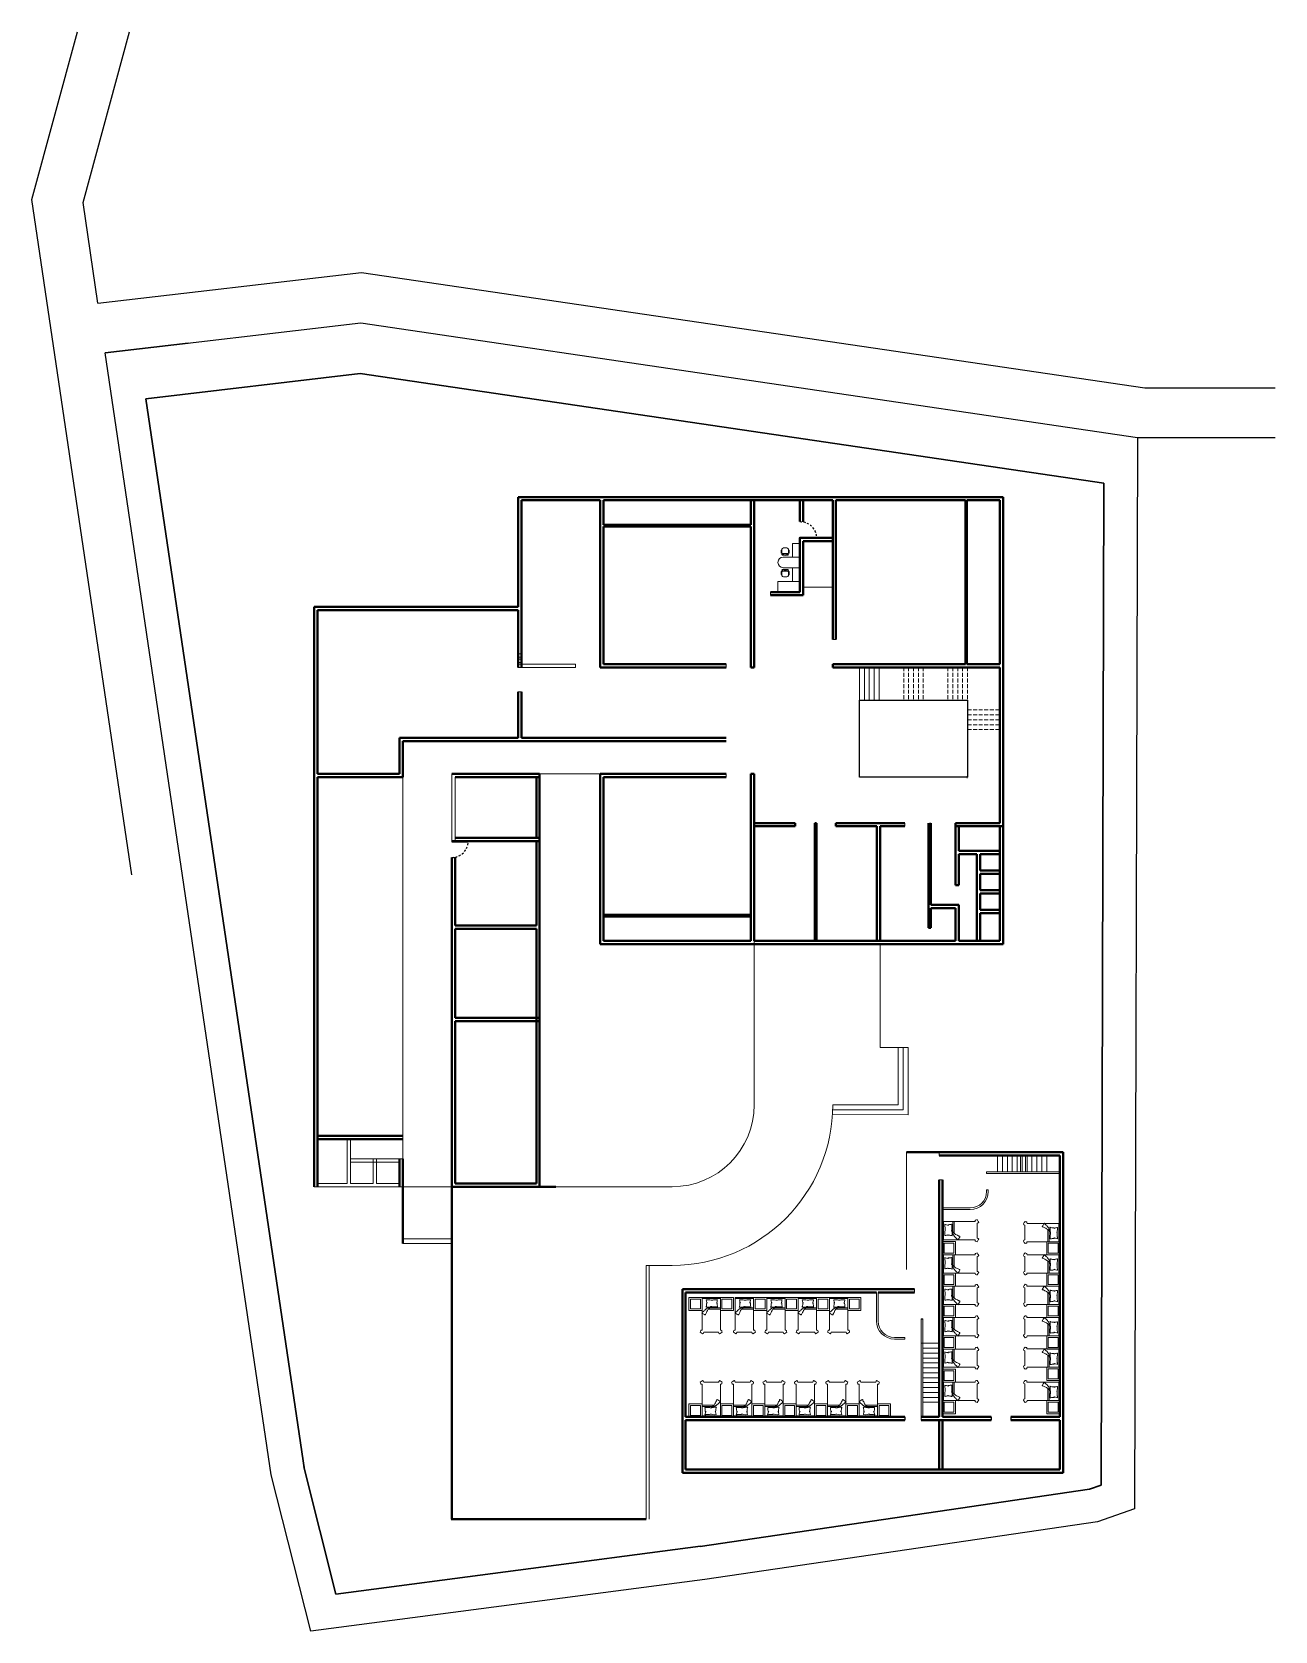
# Model space of a CAD drawing. Header units: inches. Extents: x 13 to 232, y 4 to 257.
# Drawn here: x 13.1 to 89, y 159.6 to 257.2 of the extents above; entities that cross this region are included whole.
import ezdxf

# ---------------------------------------------------------------- set-up
doc = ezdxf.new("R2010")
doc.units = ezdxf.units.IN
doc.header["$MEASUREMENT"] = 0
doc.linetypes.add('ACAD_ISO02W100', pattern=[15, 12, -3])
for name, color, linetype, lineweight in [('furniture', 220, 'Continuous', 13), ('interiors', 133, 'Continuous', 13), ('JO_ DOOR LINE', 50, 'Continuous', 18), ('JO_SECTION LINE', 7, 'Continuous', 40), ('section line', 104, 'Continuous', 40), ('setback', 4, 'Continuous', 30)]:
    doc.layers.add(name, color=color, linetype=linetype, lineweight=lineweight)

# ---------------------------------------------------------------- blocks, each defined once
blk = doc.blocks.new('door 100cm')
at = {"linetype": 'ByBlock', "lineweight": -3}
blk.add_line((4284.8, 6341.1), (4289.8, 6341.1), dxfattribs=at)
at = {"layer": 'JO_ DOOR LINE', "lineweight": -3}
for p, q in [((4284.8, 6341.1), (4284.8, 6441.1)), ((4289.8, 6341.1), (4289.8, 6441.1))]:
    blk.add_line(p, q, dxfattribs=at)
at = {"layer": 'JO_ DOOR LINE', "linetype": 'ACAD_ISO02W100', "lineweight": -3}
blk.add_arc((4284.8, 6341.1), 100, 0, 90, dxfattribs=at)
blk = doc.blocks.new('A$C89509515')
at = {"layer": 'JO_SECTION LINE', "lineweight": -2}
blk.add_blockref('door 100cm', (-4284.8, -6341.1), dxfattribs=at)
blk = doc.blocks.new('sidetable')
at = {"layer": 'furniture'}
for points in [[(-37.824, -86.501), (-37.024, -86.501), (-37.024, -87.301), (-37.824, -87.301)], [(-37.724, -86.601), (-37.124, -86.601), (-37.124, -87.201), (-37.724, -87.201)]]:
    blk.add_lwpolyline(points, close=True, dxfattribs=at)
blk = doc.blocks.new('single bed')
at = {"layer": 'furniture'}
for p, q in [((3736.554, 1456.282), (3737.319, 1456.282)), ((3736.587, 1456.196), (3737.319, 1456.196))]:
    blk.add_line(p, q, dxfattribs=at)
for points in [[(3736.681, 1456.282), (3736.554, 1456.282), (3736.495, 1456.245), (3736.467, 1456.228), (3736.447, 1456.214), (3736.433, 1456.2), (3736.41, 1456.186), (3736.388, 1456.169), (3736.363, 1456.149), (3736.334, 1456.121), (3736.306, 1456.09), (3736.286, 1456.07), (3736.247, 1456.031), (3736.23, 1456.017), (3736.219, 1456.006), (3736.199, 1455.994), (3736.199, 1455.989), (3736.191, 1455.98), (3736.21, 1455.969), (3736.239, 1455.949), (3736.303, 1455.907), (3736.346, 1455.882), (3736.371, 1455.865), (3736.396, 1455.851), (3736.396, 1455.851), (3736.416, 1455.873), (3736.433, 1455.927), (3736.478, 1456.006), (3736.501, 1456.062), (3736.529, 1456.115), (3736.585, 1456.194), (3736.616, 1456.231), (3736.639, 1456.251), (3736.664, 1456.27), (3736.68, 1456.281)], [(3737.319, 1456.921), (3736.201, 1456.921), (3736.201, 1454.926)], [(3737.287, 1456.857), (3736.233, 1456.857)], [(3736.821, 1456.356), (3736.797, 1456.354), (3736.764, 1456.348), (3736.728, 1456.342), (3736.698, 1456.338), (3736.662, 1456.335), (3736.612, 1456.333), (3736.559, 1456.329), (3736.51, 1456.327), (3736.476, 1456.325), (3736.449, 1456.323), (3736.443, 1456.325), (3736.46, 1456.359), (3736.464, 1456.378), (3736.474, 1456.426), (3736.481, 1456.469), (3736.483, 1456.502), (3736.483, 1456.549), (3736.487, 1456.581), (3736.491, 1456.604), (3736.493, 1456.612)], [(3736.801, 1456.755), (3736.683, 1456.769), (3736.574, 1456.782), (3736.456, 1456.778), (3736.456, 1456.751), (3736.474, 1456.705), (3736.478, 1456.664), (3736.488, 1456.628), (3736.497, 1456.601), (3736.506, 1456.587), (3736.51, 1456.569)], [(3737.103, 1456.621), (3737.12, 1456.572), (3737.122, 1456.555), (3737.122, 1456.542), (3737.131, 1456.496), (3737.135, 1456.456), (3737.137, 1456.416), (3737.146, 1456.367), (3737.141, 1456.352), (3737.138, 1456.333), (3737.097, 1456.34), (3737.047, 1456.338), (3737.013, 1456.34), (3736.914, 1456.34), (3736.886, 1456.346), (3736.861, 1456.348), (3736.837, 1456.352), (3736.808, 1456.354), (3736.772, 1456.357), (3736.743, 1456.361), (3736.719, 1456.361)], [(3736.751, 1456.751), (3736.824, 1456.755), (3736.856, 1456.76), (3736.897, 1456.764), (3736.942, 1456.764), (3737.019, 1456.769), (3737.051, 1456.773), (3737.083, 1456.778), (3737.115, 1456.782), (3737.147, 1456.782), (3737.133, 1456.737), (3737.115, 1456.669), (3737.097, 1456.601), (3737.092, 1456.578), (3737.083, 1456.56)], [(3737.319, 1454.926), (3737.319, 1456.921)], [(3736.201, 1454.926), (3736.17, 1454.915), (3736.146, 1454.915), (3736.118, 1454.901), (3736.1, 1454.839), (3736.087, 1454.802), (3736.154, 1454.754), (3736.191, 1454.732), (3736.198, 1454.725), (3736.236, 1454.7), (3736.283, 1454.735), (3736.304, 1454.788), (3736.309, 1454.793)], [(3736.309, 1454.793), (3737.211, 1454.793)], [(3737.319, 1454.926), (3737.349, 1454.915), (3737.374, 1454.915), (3737.402, 1454.901), (3737.42, 1454.839), (3737.432, 1454.802), (3737.365, 1454.754), (3737.328, 1454.732), (3737.321, 1454.725), (3737.284, 1454.7), (3737.236, 1454.735), (3737.215, 1454.788), (3737.211, 1454.793)]]:
    blk.add_lwpolyline(points, dxfattribs=at)
for centre, start, end in [((3736.233, 1456.889), 180, 270), ((3737.287, 1456.889), 270, 0)]:
    blk.add_arc(centre, 0.032, start, end, dxfattribs=at)
blk = doc.blocks.new('bed with table(single)')
at = {"layer": 'interiors'}
blk.add_blockref('sidetable', (116.08, 109.519), dxfattribs=at)
at = {"layer": 'section line', "rotation": 90}
blk.add_blockref('single bed', (1535.177, -3715.101), dxfattribs=at)
blk = doc.blocks.new('CH3')
for p, q in [((-259, 349), (-259, 141)), ((-218, 349), (-259, 349)), ((-218, 142), (-218, 349)), ((-218, 89), (-218, 163)), ((259, 350), (218, 350)), ((218, 350), (218, 142)), ((218, 87), (218, 162)), ((259, 142), (259, 350))]:
    blk.add_line(p, q)
at = {"linetype": 'Continuous'}
for p, q in [((-218, 141), (-259, 141)), ((259, 142), (218, 142))]:
    blk.add_line(p, q, dxfattribs=at)
for centre, radius, start, end in [((-163, 416), 55.3, 99.89884, 279.75221), ((-111, 115), 111, 193.25658, 265.9234), ((-166, 436), 35.2, 94.91276, 274.91276), ((0, -348), 836, 78.08993, 101.91007), ((-4, -349), 766, 78.01124, 101.98876), ((18, -535), 913, 91.15667, 100.87136), ((0, 1666), 1666, 265.9234, 274.0766), ((-18, -535), 913, 79.12864, 88.84333), ((111, 115), 111, 274.0766, 345.83344), ((163, 416), 55.3, 260.24779, 80.10116), ((159, 437), 36.2, 265.08724, 70.32125)]:
    blk.add_arc(centre, radius, start, end, dxfattribs=at)
for centre, start, end in [((-181, 309), 90.72261, 132.8382), ((180, 309), 47.1618, 87.57171)]:
    blk.add_arc(centre, 54.9, start, end)

msp = doc.modelspace()

# ---------------------------------------------------------------- linework, layer by layer
for p, q in [((13.094, 246.977), (15.881, 257.208)), ((16.217, 246.791), (19.054, 257.208)), ((19.196, 205.755), (13.094, 246.977)), ((17.126, 240.645), (16.217, 246.791)), ((17.126, 240.645), (33.229, 242.536)), ((33.229, 242.536), (81.052, 235.486)), ((17.575, 237.615), (33.183, 239.448)), ((33.183, 239.448), (80.606, 232.458)), ((27.712, 169.136), (17.575, 237.615)), ((81.052, 235.486), (89.009, 235.486)), ((80.606, 232.458), (80.421, 167.061)), ((80.606, 232.458), (89.009, 232.458)), ((67.397, 178.668), (67.497, 178.668)), ((66.397, 172.67), (66.397, 172.47)), ((71.68, 172.67), (71.68, 172.47)), ((72.88, 172.67), (72.88, 172.47)), ((30.119, 159.605), (27.712, 169.136)), ((80.421, 167.061), (78.165, 166.279)), ((78.165, 166.279), (54.192, 162.753)), ((54.192, 162.753), (30.119, 159.605))]:
    msp.add_line(p, q)
msp.add_lwpolyline([(63.63, 216.423), (70.23, 216.423), (70.23, 211.723), (63.63, 211.721)], close=True)
at = {"layer": 'furniture'}
for p, q in [((59.951, 225.994), (59.997, 225.994)), ((59.951, 225.159), (58.976, 225.159)), ((58.976, 224.509), (59.951, 224.509)), ((59.951, 224.509), (59.951, 225.159)), ((59.951, 225.159), (59.997, 225.159)), ((59.951, 224.509), (59.951, 225.159)), ((59.997, 224.509), (59.951, 224.509)), ((59.997, 225.159), (59.997, 224.509))]:
    msp.add_line(p, q, dxfattribs=at)
for points in [[(59.533, 225.994), (59.951, 225.994), (59.951, 225.159), (59.533, 225.159)], [(59.533, 223.673), (59.951, 223.673), (59.951, 224.509), (59.533, 224.509)], [(59.951, 225.159), (59.951, 225.205), (59.997, 225.205), (59.997, 225.159)], [(59.951, 224.509), (59.951, 224.462), (59.997, 224.462), (59.997, 224.509)], [(58.651, 223.673), (58.651, 223.023), (59.951, 223.023), (59.951, 223.673)], [(59.997, 224.462), (59.951, 224.462), (59.951, 223.023), (59.997, 223.023)]]:
    msp.add_lwpolyline(points, close=True, dxfattribs=at)
msp.add_lwpolyline([(59.997, 225.994), (59.997, 225.205), (59.951, 225.205), (59.951, 225.994)], dxfattribs=at)
msp.add_arc((58.976, 224.834), 0.325, 90, 270, dxfattribs=at)
at = {"layer": 'interiors'}
for p, q in [((42.997, 228.623), (42.997, 224.623)), ((47.797, 228.623), (47.797, 223.623)), ((58.197, 223.023), (58.197, 222.823)), ((60.197, 223.323), (61.997, 223.323)), ((32.344, 222.116), (42.797, 222.116)), ((42.797, 219.243), (42.997, 219.243)), ((42.797, 219.043), (42.997, 219.043)), ((42.797, 218.923), (42.997, 218.923)), ((42.797, 218.723), (42.997, 218.723)), ((46.297, 218.623), (42.797, 218.623)), ((46.297, 218.423), (42.797, 218.423)), ((46.297, 218.423), (46.297, 218.623)), ((63.63, 218.423), (63.63, 216.423)), ((63.93, 218.423), (63.93, 216.423)), ((64.23, 218.423), (64.23, 216.423)), ((64.53, 218.423), (64.53, 216.423)), ((64.83, 218.423), (64.83, 216.423)), ((42.997, 216.923), (42.797, 216.923)), ((63.63, 216.423), (70.23, 216.423)), ((35.538, 211.923), (32.344, 211.923)), ((35.738, 211.923), (35.738, 186.923)), ((38.738, 207.823), (38.738, 211.923)), ((47.797, 211.923), (44.097, 211.923)), ((55.497, 211.923), (55.497, 211.723)), ((70.23, 211.923), (70.23, 211.723)), ((70.23, 211.923), (70.23, 211.723)), ((38.938, 207.823), (38.938, 211.723)), ((66.397, 208.923), (66.397, 208.723)), ((67.897, 208.923), (67.997, 208.923)), ((69.497, 208.923), (69.497, 208.723)), ((57.197, 201.723), (57.197, 201.523)), ((57.197, 201.523), (57.197, 191.723)), ((64.897, 201.523), (64.897, 195.223)), ((66.597, 195.223), (64.897, 195.223)), ((65.997, 195.223), (65.997, 191.717)), ((66.297, 195.223), (66.297, 191.417)), ((66.597, 195.223), (66.597, 191.116)), ((66.297, 191.418), (61.992, 191.423)), ((65.997, 191.719), (61.997, 191.723)), ((63.097, 191.723), (63.097, 191.721)), ((66.597, 191.118), (61.977, 191.123)), ((32.338, 186.923), (32.338, 189.623)), ((32.538, 186.923), (32.538, 189.623)), ((35.538, 188.423), (32.538, 188.423)), ((33.838, 188.423), (35.538, 188.423)), ((33.938, 186.923), (33.938, 188.423)), ((34.138, 186.923), (34.138, 188.423)), ((35.738, 188.423), (35.538, 188.423)), ((66.497, 188.839), (66.497, 181.667)), ((66.497, 188.839), (68.497, 188.839)), ((68.497, 188.839), (68.497, 188.639)), ((75.863, 188.639), (75.863, 187.639)), ((35.538, 188.223), (32.538, 188.223)), ((75.863, 187.639), (71.397, 187.639)), ((71.397, 187.539), (71.397, 187.639)), ((75.863, 187.539), (71.397, 187.539)), ((71.497, 187.539), (71.397, 187.539)), ((38.738, 186.723), (30.338, 186.723)), ((32.338, 186.923), (30.538, 186.923)), ((30.538, 186.923), (32.038, 186.923)), ((30.538, 186.923), (32.338, 186.923)), ((33.938, 186.923), (32.538, 186.923)), ((35.538, 186.923), (34.138, 186.923)), ((35.538, 186.723), (35.538, 187.149)), ((38.738, 186.849), (38.738, 183.849)), ((45.097, 186.723), (52.197, 186.723)), ((68.497, 187.139), (68.697, 187.139)), ((71.397, 186.431), (71.397, 186.535)), ((71.397, 186.535), (71.497, 186.535)), ((71.497, 186.431), (71.497, 186.535)), ((68.697, 185.431), (70.397, 185.431)), ((68.697, 185.431), (70.397, 185.431)), ((68.697, 184.731), (68.697, 185.331)), ((68.697, 185.331), (70.397, 185.331)), ((38.738, 183.549), (35.738, 183.549)), ((38.738, 183.249), (35.738, 183.249)), ((50.597, 181.923), (50.597, 166.424)), ((52.197, 181.923), (50.597, 181.923)), ((50.797, 181.923), (50.797, 166.424)), ((64.666, 180.268), (64.666, 178.526)), ((64.766, 180.268), (64.766, 178.526)), ((64.766, 180.268), (64.766, 178.526)), ((66.997, 180.468), (66.997, 180.268)), ((67.397, 177.168), (67.397, 178.668)), ((67.497, 177.168), (67.497, 178.668)), ((65.766, 177.526), (66.397, 177.526)), ((66.397, 177.526), (65.766, 177.526)), ((65.766, 177.426), (66.397, 177.426)), ((66.397, 177.426), (66.397, 177.526)), ((67.397, 172.47), (67.397, 177.168)), ((67.497, 172.67), (67.497, 177.168))]:
    msp.add_line(p, q, dxfattribs=at)
at = {"layer": 'interiors', "ltscale": 0.5}
for p, q in [((62.197, 220.123), (61.997, 220.123)), ((55.497, 218.623), (55.497, 218.423))]:
    msp.add_line(p, q, dxfattribs=at)
at = {"layer": 'interiors', "linetype": 'ACAD_ISO02W100', "ltscale": 0.02}
for p, q in [((66.33, 218.423), (66.33, 216.423)), ((66.63, 218.423), (66.63, 216.423)), ((66.93, 218.423), (66.93, 216.423)), ((67.23, 218.423), (67.23, 216.423)), ((67.53, 218.423), (67.53, 216.423)), ((69.03, 218.423), (69.03, 216.423)), ((69.33, 218.423), (69.33, 216.423)), ((69.63, 218.423), (69.63, 216.423)), ((69.93, 218.423), (69.93, 216.423)), ((70.23, 218.423), (70.23, 216.423)), ((70.23, 218.423), (70.23, 211.923)), ((70.23, 215.823), (72.197, 215.823)), ((70.23, 215.523), (72.197, 215.523)), ((70.23, 215.223), (72.197, 215.223)), ((70.23, 214.923), (72.197, 214.923)), ((70.23, 214.623), (72.197, 214.623))]:
    msp.add_line(p, q, dxfattribs=at)
at = {"layer": 'interiors', "linetype": 'ACAD_ISO02W100', "ltscale": 0.1}
for p, q in [((72.063, 187.639), (72.063, 188.639)), ((72.363, 187.639), (72.363, 188.639)), ((72.663, 187.639), (72.663, 188.639)), ((72.663, 187.639), (72.663, 188.639)), ((72.663, 187.639), (72.663, 188.639)), ((72.663, 187.639), (72.663, 188.639)), ((72.963, 187.639), (72.963, 188.639)), ((73.263, 187.639), (73.263, 188.639)), ((73.463, 187.639), (73.463, 188.639)), ((73.563, 187.639), (73.563, 188.639)), ((73.763, 187.639), (73.763, 188.639)), ((73.863, 187.639), (73.863, 188.639)), ((74.163, 187.639), (74.163, 188.639)), ((74.163, 187.639), (74.163, 188.639)), ((74.463, 187.639), (74.463, 188.639)), ((74.763, 187.639), (74.763, 188.639)), ((75.063, 187.639), (75.063, 188.639)), ((67.397, 177.168), (68.497, 177.168)), ((67.497, 176.868), (68.497, 176.868)), ((67.497, 176.568), (68.497, 176.568)), ((67.497, 176.268), (68.497, 176.268)), ((67.497, 175.968), (68.497, 175.968)), ((67.497, 175.968), (68.497, 175.968)), ((67.497, 175.968), (68.497, 175.968)), ((67.497, 175.968), (68.497, 175.968)), ((67.497, 175.668), (68.497, 175.668)), ((67.497, 175.368), (68.497, 175.368)), ((67.497, 175.068), (68.497, 175.068)), ((67.497, 174.768), (68.497, 174.768)), ((67.497, 174.468), (68.497, 174.468)), ((67.497, 174.468), (68.497, 174.468)), ((67.497, 174.168), (68.497, 174.168)), ((67.497, 173.868), (68.497, 173.868)), ((67.497, 173.568), (68.497, 173.568))]:
    msp.add_line(p, q, dxfattribs=at)
at = {"layer": 'interiors'}
for centre, radius, start, end in [((52.197, 191.723), 5, 270, 0), ((52.197, 191.723), 9.8, 270, 0), ((52.097, 191.723), 11, 359.99037, 0), ((70.397, 186.431), 1, 270, 0), ((70.397, 186.431), 1.1, 270, 0), ((65.766, 178.526), 1.1, 180, 270), ((65.766, 178.526), 1, 180, 270)]:
    msp.add_arc(centre, radius, start, end, dxfattribs=at)
at = {"layer": 'section line'}
for p, q in [((47.797, 228.823), (42.797, 228.823)), ((42.797, 228.823), (42.797, 222.116)), ((47.797, 228.623), (42.997, 228.623)), ((42.997, 228.623), (42.997, 218.723)), ((56.197, 228.823), (47.797, 228.823)), ((47.797, 228.623), (47.797, 226.323)), ((47.797, 228.623), (47.797, 218.423)), ((56.197, 228.623), (47.997, 228.623)), ((47.997, 228.623), (47.997, 227.123)), ((55.997, 228.623), (48.997, 228.623)), ((56.197, 228.823), (62.197, 228.823)), ((56.197, 228.823), (60.197, 228.823)), ((56.197, 228.623), (59.997, 228.623)), ((56.197, 228.623), (59.997, 228.623)), ((56.997, 227.123), (56.997, 228.623)), ((57.197, 222.823), (57.197, 228.623)), ((59.976, 228.623), (61.997, 228.623)), ((59.997, 228.623), (59.997, 227.323)), ((60.197, 228.623), (60.197, 227.303)), ((60.197, 228.623), (60.197, 227.303)), ((61.997, 226.323), (61.997, 228.623)), ((62.197, 228.823), (72.397, 228.823)), ((62.197, 220.123), (62.197, 228.623)), ((62.197, 228.623), (70.097, 228.623)), ((70.097, 228.623), (70.097, 218.623)), ((70.197, 228.623), (72.197, 228.623)), ((70.197, 228.623), (70.197, 220.823)), ((70.197, 228.623), (70.197, 218.623)), ((72.197, 228.623), (72.197, 220.823)), ((72.397, 228.823), (72.397, 220.823)), ((56.997, 227.123), (47.997, 227.123)), ((56.997, 227.023), (47.997, 227.023)), ((47.997, 227.023), (47.997, 218.623)), ((56.997, 218.423), (56.997, 227.023)), ((61.997, 220.123), (61.997, 226.623)), ((47.797, 226.123), (47.797, 218.423)), ((47.997, 226.323), (47.997, 218.623)), ((47.997, 226.323), (47.997, 226.092)), ((59.997, 226.323), (59.997, 223.023)), ((59.997, 226.323), (61.997, 226.323)), ((60.197, 226.123), (60.197, 222.823)), ((60.197, 226.123), (61.997, 226.123)), ((57.197, 218.423), (57.197, 222.823)), ((59.997, 223.023), (58.197, 223.023)), ((60.197, 222.823), (58.197, 222.823)), ((30.338, 186.723), (30.338, 222.116)), ((32.344, 222.116), (30.338, 222.116)), ((30.538, 211.923), (30.538, 221.916)), ((32.344, 221.916), (30.538, 221.916)), ((42.797, 222.116), (32.344, 222.116)), ((42.797, 221.916), (32.344, 221.916)), ((42.797, 221.916), (42.797, 218.723)), ((72.197, 220.823), (72.197, 218.823)), ((72.397, 220.823), (72.397, 218.823)), ((42.797, 218.723), (42.797, 218.423)), ((42.997, 218.723), (42.997, 218.423)), ((72.197, 218.823), (72.197, 218.623)), ((72.397, 218.823), (72.397, 218.423)), ((47.797, 218.423), (55.497, 218.423)), ((47.997, 218.623), (55.497, 218.623)), ((47.997, 218.423), (55.497, 218.423)), ((56.997, 218.423), (57.197, 218.423)), ((56.997, 218.423), (57.197, 218.423)), ((61.997, 218.623), (70.097, 218.623)), ((61.997, 218.423), (61.997, 218.623)), ((61.997, 218.423), (61.997, 218.623)), ((61.997, 218.423), (72.197, 218.423)), ((70.197, 218.623), (72.197, 218.623)), ((72.197, 218.423), (72.197, 208.923)), ((72.397, 218.423), (72.397, 211.723)), ((42.797, 216.923), (42.797, 214.123)), ((42.997, 216.923), (42.997, 214.123)), ((42.797, 214.123), (35.538, 214.123)), ((35.538, 211.923), (35.538, 214.123)), ((47.797, 213.923), (35.738, 213.923)), ((35.738, 211.723), (35.738, 213.923)), ((38.738, 213.923), (44.097, 213.923)), ((47.797, 214.123), (42.997, 214.123)), ((47.797, 214.123), (55.497, 214.123)), ((47.797, 213.923), (55.497, 213.923)), ((35.538, 211.923), (30.538, 211.923)), ((38.738, 211.923), (44.097, 211.923)), ((44.097, 211.923), (44.097, 186.723)), ((47.797, 211.923), (55.497, 211.923)), ((47.797, 211.923), (47.797, 201.523)), ((56.997, 211.923), (57.197, 211.923)), ((56.997, 211.923), (57.197, 211.923)), ((56.997, 201.723), (56.997, 211.923)), ((57.197, 201.723), (57.197, 211.923)), ((35.738, 211.723), (30.538, 211.723)), ((30.538, 189.623), (30.538, 211.723)), ((38.938, 211.723), (44.097, 211.723)), ((43.897, 211.723), (43.897, 208.023)), ((47.997, 211.723), (55.497, 211.723)), ((47.997, 211.723), (47.997, 201.723)), ((70.197, 211.723), (70.23, 211.723)), ((72.197, 208.923), (72.197, 211.723)), ((72.397, 201.523), (72.397, 211.723)), ((57.197, 208.923), (59.697, 208.923)), ((59.697, 208.723), (59.697, 208.923)), ((60.897, 208.923), (60.997, 208.923)), ((60.897, 208.923), (60.897, 201.723)), ((60.997, 208.923), (60.997, 201.723)), ((62.197, 208.923), (66.397, 208.923)), ((62.197, 208.723), (62.197, 208.923)), ((67.847, 208.923), (67.847, 202.523)), ((67.997, 208.923), (67.997, 203.923)), ((69.497, 208.923), (72.197, 208.923)), ((69.497, 205.123), (69.497, 208.923)), ((41.938, 208.023), (38.938, 208.023)), ((44.097, 208.023), (40.138, 208.023)), ((44.097, 208.023), (40.238, 208.023)), ((44.097, 208.023), (40.438, 208.023)), ((57.197, 208.723), (59.697, 208.723)), ((57.197, 208.723), (59.697, 208.723)), ((62.197, 208.723), (64.697, 208.723)), ((64.697, 208.723), (64.697, 201.723)), ((64.897, 208.723), (66.397, 208.723)), ((64.897, 208.723), (64.897, 201.723)), ((69.497, 208.723), (72.197, 208.723)), ((72.397, 208.723), (69.497, 208.723)), ((69.697, 207.223), (69.697, 208.723)), ((72.197, 208.723), (72.197, 205.923)), ((72.197, 201.723), (72.197, 208.723)), ((72.197, 207.223), (72.197, 208.523)), ((72.397, 202.423), (72.397, 208.723)), ((30.338, 207.523), (30.338, 202.523)), ((30.538, 207.523), (30.538, 203.523)), ((38.738, 207.823), (40.738, 207.823)), ((44.097, 207.823), (38.938, 207.823)), ((42.338, 207.823), (41.038, 207.823)), ((43.897, 207.823), (43.897, 202.675)), ((47.797, 207.823), (47.797, 201.523)), ((72.197, 207.223), (69.697, 207.223)), ((70.797, 207.023), (69.697, 207.023)), ((69.697, 205.123), (69.697, 207.023)), ((70.797, 207.023), (70.797, 201.723)), ((72.197, 207.023), (70.997, 207.023)), ((70.997, 207.023), (70.997, 206.023)), ((72.197, 206.023), (72.197, 207.023)), ((38.738, 206.823), (38.738, 203.023)), ((38.938, 206.844), (38.938, 203.023)), ((38.938, 206.844), (38.938, 203.023)), ((72.197, 206.023), (70.997, 206.023)), ((69.697, 205.123), (69.497, 205.123)), ((72.197, 205.823), (70.997, 205.823)), ((70.997, 205.823), (70.997, 204.823)), ((72.197, 204.823), (72.197, 205.823)), ((57.197, 201.723), (57.197, 204.223)), ((72.197, 204.823), (70.997, 204.823)), ((72.197, 204.623), (70.997, 204.623)), ((70.997, 204.623), (70.997, 203.623)), ((72.197, 203.623), (72.197, 204.623)), ((30.538, 203.323), (30.538, 189.823)), ((38.738, 203.023), (38.738, 186.849)), ((38.738, 203.023), (38.738, 186.849)), ((38.938, 203.023), (38.938, 202.675)), ((47.997, 203.323), (56.997, 203.323)), ((47.997, 203.223), (56.997, 203.223)), ((69.697, 203.923), (67.997, 203.923)), ((67.997, 203.723), (67.997, 202.523)), ((69.497, 203.723), (67.997, 203.723)), ((69.497, 201.723), (69.497, 203.723)), ((69.497, 201.723), (69.497, 203.723)), ((69.697, 201.723), (69.697, 203.923)), ((72.197, 203.623), (70.997, 203.623)), ((72.197, 203.423), (70.997, 203.423)), ((70.997, 203.423), (70.997, 201.723)), ((72.197, 202.423), (72.197, 203.423)), ((30.338, 202.523), (30.338, 186.723)), ((38.938, 202.675), (43.897, 202.675)), ((38.938, 202.475), (38.938, 197.023)), ((38.938, 202.475), (43.897, 202.475)), ((43.897, 202.475), (43.897, 186.923)), ((67.847, 202.523), (67.997, 202.523)), ((47.797, 201.523), (57.197, 201.523)), ((47.997, 201.723), (56.997, 201.723)), ((57.197, 201.723), (67.997, 201.723)), ((57.197, 201.523), (64.047, 201.523)), ((63.197, 201.523), (72.397, 201.523)), ((63.297, 201.523), (64.897, 201.523)), ((63.397, 201.723), (67.847, 201.723)), ((67.997, 201.723), (69.497, 201.723)), ((67.997, 201.723), (69.497, 201.723)), ((69.697, 201.723), (69.997, 201.723)), ((69.697, 201.723), (72.197, 201.723)), ((30.538, 196.823), (30.538, 189.823)), ((30.538, 196.823), (30.538, 189.823)), ((44.097, 197.023), (38.938, 197.023)), ((44.097, 196.823), (38.938, 196.823)), ((44.097, 196.823), (38.938, 196.823)), ((38.938, 196.823), (38.938, 186.923)), ((35.538, 189.823), (30.538, 189.823)), ((30.538, 189.623), (30.538, 186.723)), ((35.738, 189.623), (30.538, 189.623)), ((35.538, 189.823), (35.738, 189.823)), ((35.538, 188.423), (35.538, 186.723)), ((35.738, 188.423), (35.738, 183.249)), ((66.497, 188.839), (76.063, 188.839)), ((68.497, 188.639), (75.863, 188.639)), ((75.863, 172.67), (75.863, 188.639)), ((76.063, 169.27), (76.063, 188.839)), ((38.738, 186.849), (38.738, 166.424)), ((45.097, 186.723), (38.738, 186.723)), ((43.897, 186.923), (38.938, 186.923)), ((68.497, 187.139), (68.497, 179.467)), ((68.697, 187.139), (68.697, 172.67)), ((52.816, 180.468), (52.816, 169.27)), ((52.816, 178.768), (52.816, 180.468)), ((52.816, 180.468), (66.997, 180.468)), ((53.016, 178.768), (53.016, 180.268)), ((53.016, 180.268), (64.666, 180.268)), ((64.766, 180.268), (66.997, 180.268)), ((53.016, 178.768), (53.016, 172.67)), ((68.497, 179.467), (68.497, 172.67)), ((66.397, 172.67), (53.016, 172.67)), ((53.016, 172.47), (53.016, 169.47)), ((66.397, 172.47), (53.016, 172.47)), ((68.497, 172.67), (67.397, 172.67)), ((71.68, 172.47), (67.397, 172.47)), ((68.497, 172.47), (68.497, 169.47)), ((71.68, 172.67), (68.697, 172.67)), ((68.697, 172.47), (68.697, 169.47)), ((75.863, 172.67), (72.88, 172.67)), ((75.863, 172.47), (72.88, 172.47)), ((75.863, 169.47), (75.863, 172.47)), ((76.063, 169.27), (52.816, 169.27)), ((75.863, 169.47), (53.016, 169.47)), ((50.597, 166.424), (38.697, 166.424))]:
    msp.add_line(p, q, dxfattribs=at)
at = {"layer": 'setback'}
for p, q in [((17.575, 237.615), (22.643, 238.21)), ((20.051, 234.824), (33.138, 236.36)), ((33.138, 236.36), (78.557, 229.665)), ((29.731, 169.435), (20.051, 234.824)), ((78.557, 229.665), (78.385, 168.515)), ((31.654, 161.864), (29.69, 169.636)), ((77.679, 168.27), (53.895, 164.772)), ((78.385, 168.515), (77.679, 168.27)), ((53.927, 164.777), (31.654, 161.864))]:
    msp.add_line(p, q, dxfattribs=at)

# ---------------------------------------------------------------- block references
for p, rotation in [((154.119, 205.588), 180), ((154.119, 203.671), 180), ((154.119, 201.753), 180), ((32.916, 258.224), 270), ((34.947, 258.224), 270), ((36.865, 258.224), 270), ((38.782, 258.224), 270), ((40.7, 258.224), 270), ((154.119, 199.836), 180), ((154.119, 197.919), 180), ((76.234, 94.414), 90), ((78.152, 94.414), 90), ((80.069, 94.414), 90), ((81.987, 94.414), 90), ((83.904, 94.414), 90), ((154.119, 195.887), 180)]:
    msp.add_blockref('bed with table(single)', p, dxfattribs=dict(rotation=rotation))
for p in [(-9.559, 160.353), (-9.559, 158.435), (-9.559, 156.518), (-9.559, 154.6), (-9.559, 152.569)]:
    msp.add_blockref('bed with table(single)', p)
at = {"xscale": -1, "rotation": 270}
msp.add_blockref('bed with table(single)', (42.513, 94.414), dxfattribs=at)
at = {"layer": 'furniture', "xscale": 0.0009283734974549418, "yscale": 0.0009283734974549418, "zscale": 0.0009283734974549418, "rotation": 180}
msp.add_blockref('CH3', (59.092, 225.716), dxfattribs=at)
at = {"layer": 'furniture', "extrusion": (0, 0, -1), "xscale": 0.0009283734974549418, "yscale": 0.0009283734974549418, "zscale": -0.0009283734974549418}
msp.add_blockref('CH3', (-59.092, 223.952), dxfattribs=at)
at = {"layer": 'interiors'}
for p, rotation in [((16.193, 92.667), 180), ((-23.697, 210.493), 90)]:
    msp.add_blockref('sidetable', p, dxfattribs=dict(at, rotation=rotation))
msp.add_blockref('sidetable', (106.521, 260.171), dxfattribs=at)
at = {"layer": 'section line', "yscale": 0.01, "zscale": 0.01, "rotation": 270}
for p, xscale in [((59.997, 226.323), -0.01), ((38.738, 207.823), 0.01)]:
    msp.add_blockref('A$C89509515', p, dxfattribs=dict(at, xscale=xscale))
at = {"layer": 'section line', "rotation": 90}
msp.add_blockref('single bed', (1525.618, -3552.717), dxfattribs=at)

doc.saveas('drawing.dxf')
